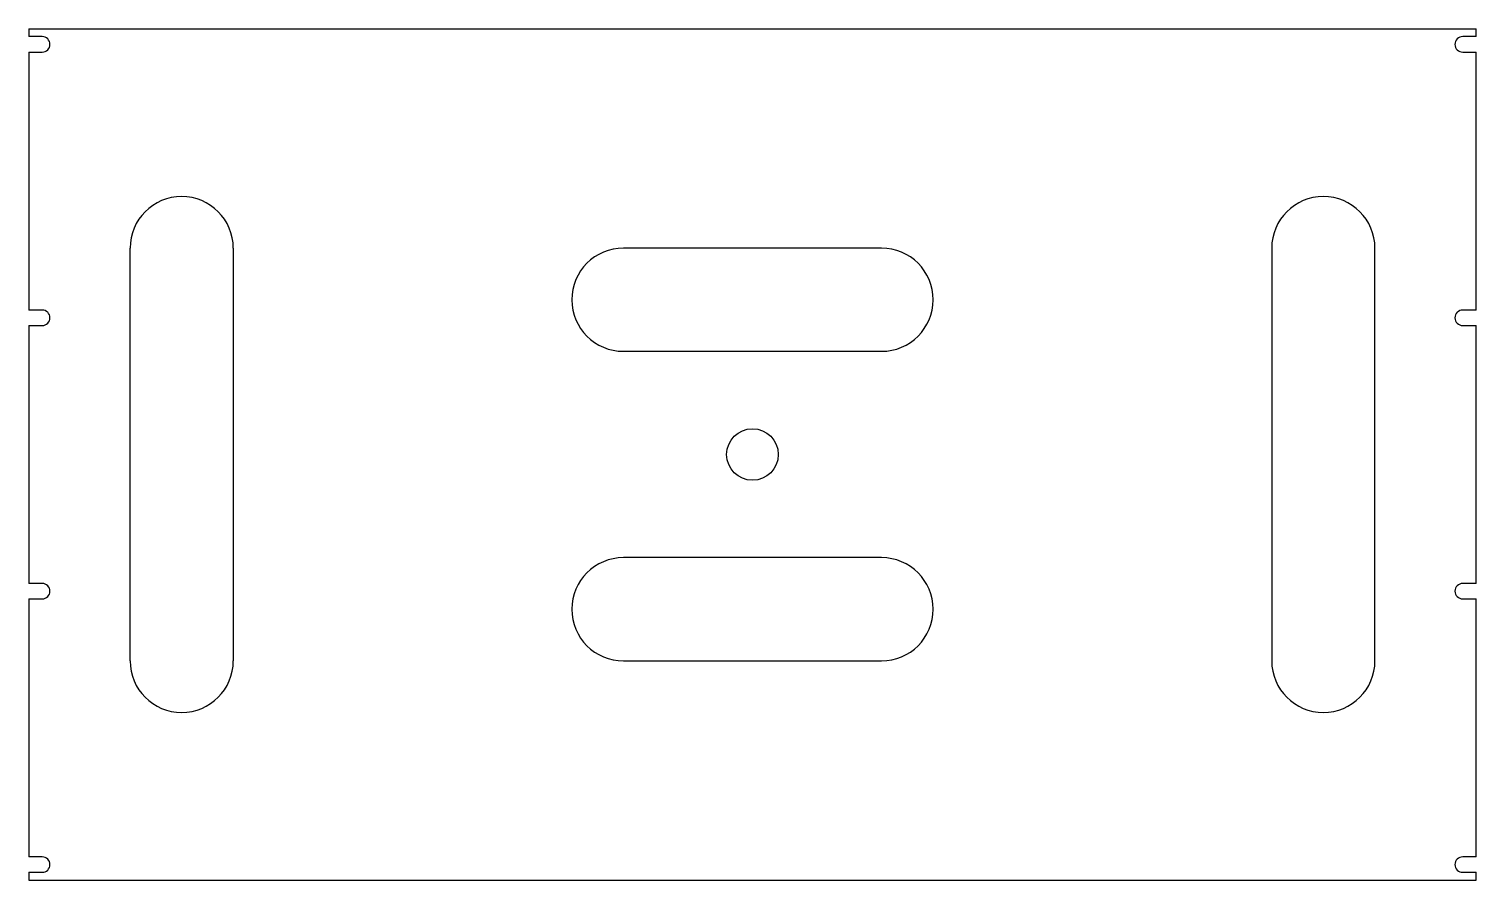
# Model space of a CAD drawing. Header units: inches. Extents: x 4.2 to 18.2, y 4.7 to 13.
import ezdxf

# ---------------------------------------------------------------- set-up
doc = ezdxf.new("R2010")
doc.units = ezdxf.units.IN
doc.header["$MEASUREMENT"] = 0

msp = doc.modelspace()

# ---------------------------------------------------------------- linework, layer by layer
at = {"color": 7, "linetype": 'Continuous', "lineweight": 25}
for p, q in [((4.174, 12.997), (4.174, 12.922)), ((4.174, 12.997), (18.192, 12.997)), ((4.303, 12.922), (4.174, 12.922)), ((18.192, 12.922), (18.063, 12.922)), ((18.192, 12.922), (18.192, 12.997)), ((4.174, 12.772), (4.174, 10.272)), ((4.174, 12.772), (4.303, 12.772)), ((18.063, 12.772), (18.192, 12.772)), ((18.192, 10.272), (18.192, 12.772)), ((5.154, 6.872), (5.154, 10.872)), ((6.154, 10.872), (6.154, 6.872)), ((12.433, 10.872), (9.933, 10.872)), ((16.213, 10.872), (16.213, 6.872)), ((17.213, 6.872), (17.213, 10.872)), ((4.303, 10.272), (4.174, 10.272)), ((18.192, 10.272), (18.063, 10.272)), ((4.174, 10.122), (4.174, 7.622)), ((4.174, 10.122), (4.303, 10.122)), ((18.063, 10.122), (18.192, 10.122)), ((18.192, 7.622), (18.192, 10.122)), ((9.933, 9.872), (12.433, 9.872)), ((12.433, 7.872), (9.933, 7.872)), ((4.303, 7.622), (4.174, 7.622)), ((18.192, 7.622), (18.063, 7.622)), ((4.174, 7.472), (4.174, 4.972)), ((4.174, 7.472), (4.303, 7.472)), ((18.063, 7.472), (18.192, 7.472)), ((18.192, 4.972), (18.192, 7.472)), ((9.933, 6.872), (12.433, 6.872)), ((4.303, 4.972), (4.174, 4.972)), ((18.192, 4.972), (18.063, 4.972)), ((4.174, 4.822), (4.174, 4.747)), ((4.174, 4.822), (4.303, 4.822)), ((18.063, 4.822), (18.192, 4.822)), ((18.192, 4.747), (18.192, 4.822)), ((4.174, 4.747), (18.192, 4.747))]:
    msp.add_line(p, q, dxfattribs=at)
msp.add_circle((11.183, 8.872), 0.25, dxfattribs=at)
for centre, radius, start, end in [((4.303, 12.847), 0.075, 270, 90), ((18.063, 12.847), 0.075, 90, 270), ((5.654, 10.872), 0.5, 0, 180), ((16.713, 10.872), 0.5, 0, 180), ((9.933, 10.372), 0.5, 90, 270), ((12.433, 10.372), 0.5, 270, 90), ((4.303, 10.197), 0.075, 270, 90), ((18.063, 10.197), 0.075, 90, 270), ((9.933, 7.372), 0.5, 90, 270), ((12.433, 7.372), 0.5, 270, 90), ((4.303, 7.547), 0.075, 270, 90), ((18.063, 7.547), 0.075, 90, 270), ((5.654, 6.872), 0.5, 180, 0), ((16.713, 6.872), 0.5, 180, 0), ((4.303, 4.897), 0.075, 270, 90), ((18.063, 4.897), 0.075, 90, 270)]:
    msp.add_arc(centre, radius, start, end, dxfattribs=at)

doc.saveas('drawing.dxf')
